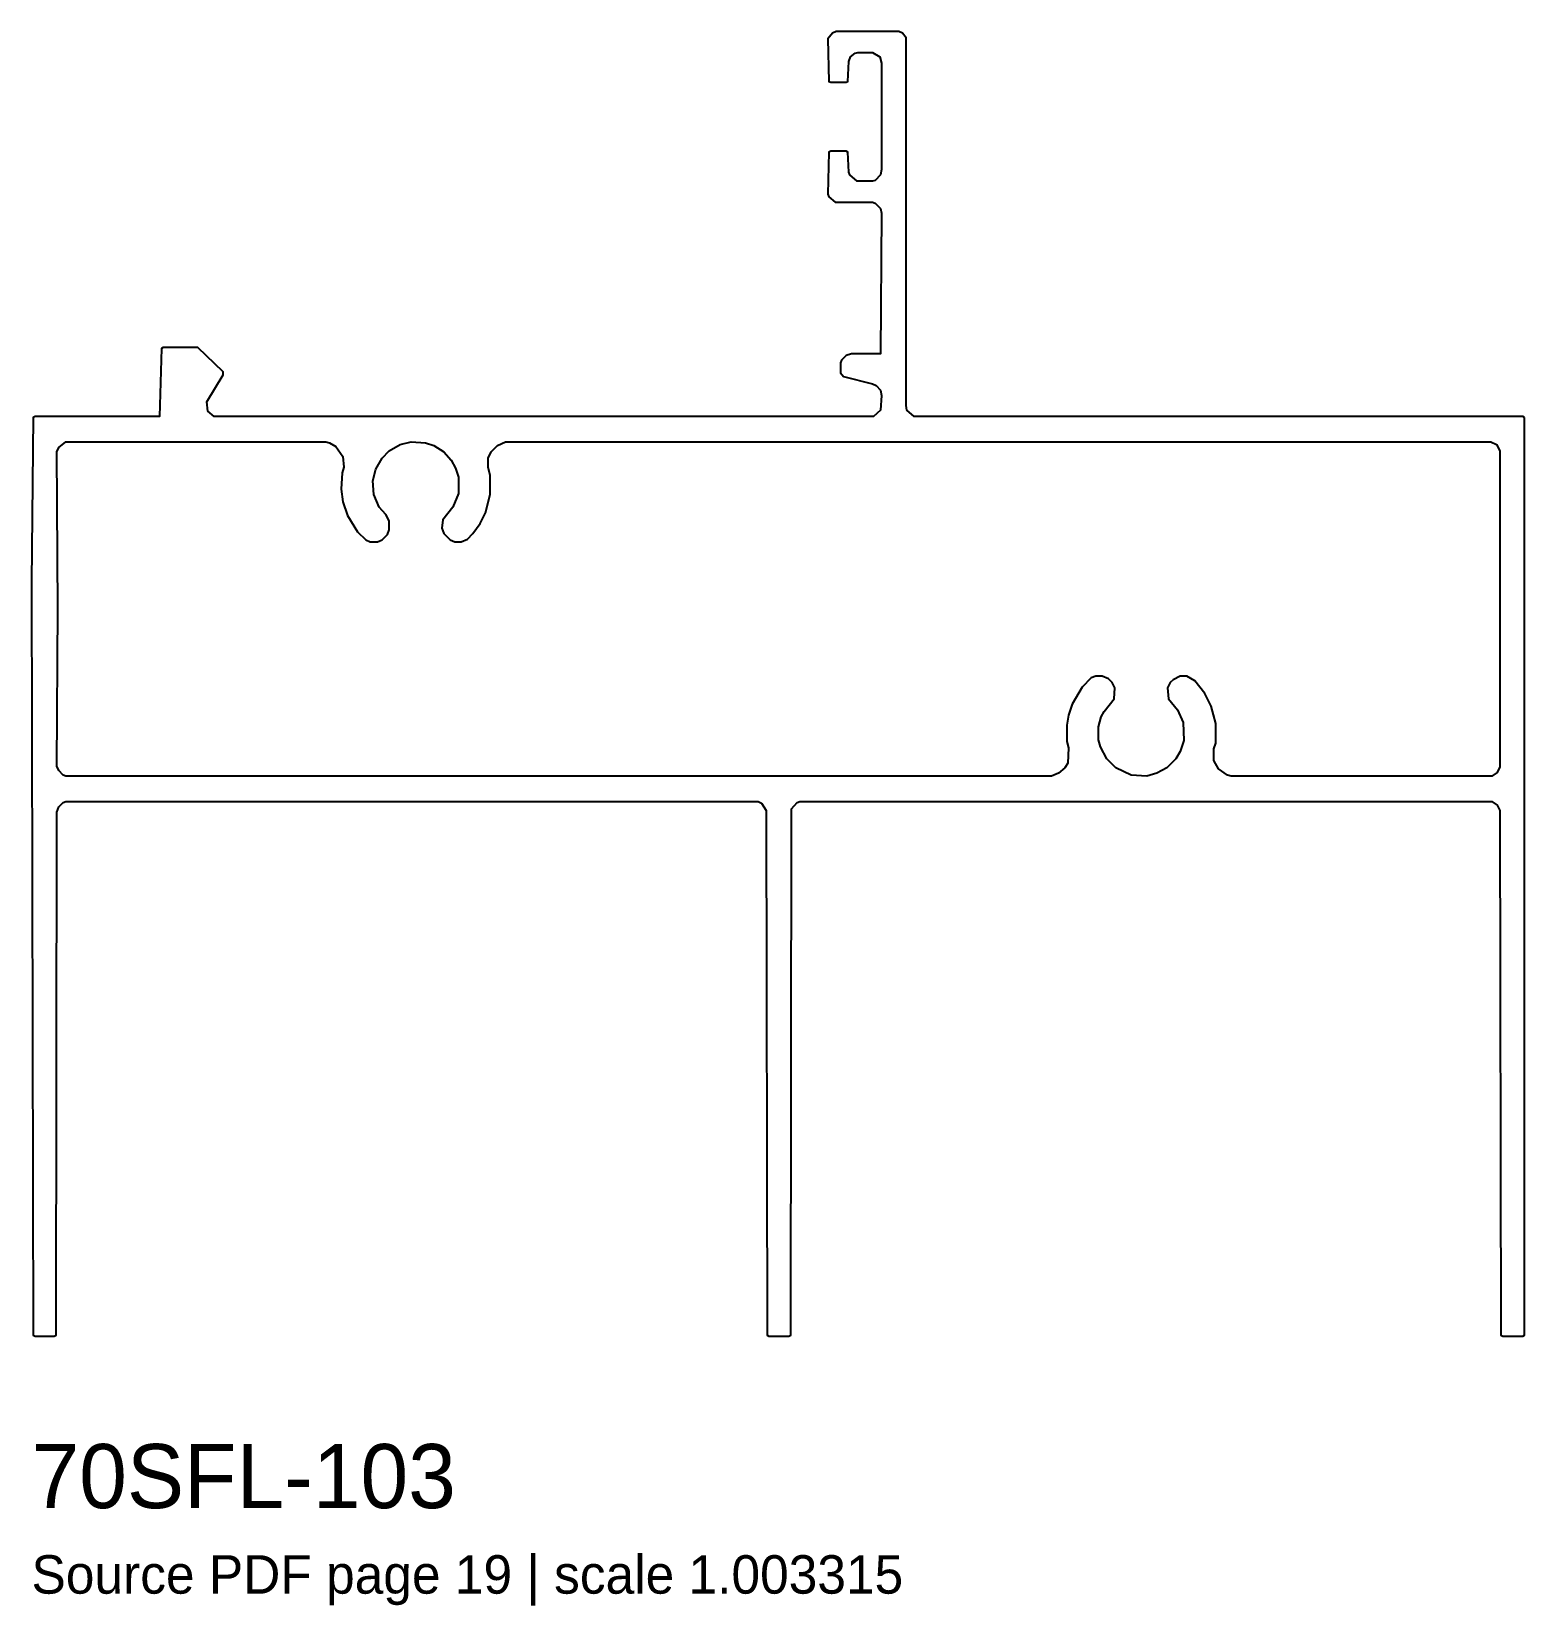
# Model space of a CAD drawing. Header units: millimetres. Extents: x 0 to 69.8, y -12.6 to 61.1.
import ezdxf

# ---------------------------------------------------------------- set-up
doc = ezdxf.new("R2010")
doc.units = ezdxf.units.MM
doc.layers.add('INFO', color=7, linetype='Continuous')
doc.layers.add('PROFILE', color=7, linetype='Continuous')

msp = doc.modelspace()

# ---------------------------------------------------------------- linework, layer by layer
at = {"layer": 'PROFILE'}
for points in [[(69.827, 43.026), (69.742, 43.068), (41.284, 43.068), (40.945, 43.366), (40.902, 43.578), (40.902, 60.78), (40.732, 60.992), (40.562, 61.077), (37.632, 61.077), (37.462, 60.992), (37.249, 60.737), (37.292, 58.741), (37.377, 58.699), (38.099, 58.699), (38.184, 58.741), (38.226, 59.676), (38.311, 59.888), (38.524, 60.058), (38.651, 60.1), (39.331, 60.1), (39.67, 59.888), (39.755, 59.591), (39.755, 54.621), (39.713, 54.366), (39.458, 54.111), (39.331, 54.069), (38.609, 54.069), (38.269, 54.366), (38.226, 54.494), (38.184, 55.428), (38.099, 55.471), (37.377, 55.471), (37.292, 55.428), (37.249, 53.474), (37.292, 53.347), (37.589, 53.092), (39.331, 53.092), (39.458, 53.05), (39.713, 52.795), (39.755, 52.582), (39.713, 45.999), (38.354, 45.999), (38.099, 45.914), (37.887, 45.702), (37.844, 45.574), (37.844, 45.107), (37.971, 44.937), (39.331, 44.597), (39.501, 44.512), (39.713, 44.3), (39.755, 44.045), (39.713, 43.366), (39.373, 43.068), (8.537, 43.068), (8.24, 43.323), (8.197, 43.748), (8.962, 45.022), (8.962, 45.15), (7.773, 46.296), (6.159, 46.296), (6.074, 46.254), (5.989, 43.068), (0.17, 43.068), (0.085, 43.026), (0, 35.338), (0.085, 0.085), (0.17, 0.042), (1.062, 0.042), (1.147, 0.085), (1.189, 24.55), (1.274, 24.805), (1.487, 25.017), (1.614, 25.059), (33.979, 25.059), (34.149, 24.975), (34.361, 24.635), (34.404, 0.085), (34.489, 0.042), (35.423, 0.042), (35.508, 0.085), (35.55, 24.72), (35.805, 25.017), (35.933, 25.059), (68.298, 25.059), (68.553, 24.89), (68.68, 24.635), (68.722, 0.085), (68.807, 0.042), (69.742, 0.042), (69.827, 0.085)], [(1.189, 41.412), (1.274, 41.624), (1.614, 41.879), (13.761, 41.879), (13.931, 41.837), (14.229, 41.667), (14.568, 41.199), (14.611, 40.69), (14.526, 40.435), (14.484, 39.67), (14.568, 39.076), (14.781, 38.439), (15.248, 37.674), (15.63, 37.292), (15.843, 37.207), (16.182, 37.207), (16.395, 37.292), (16.65, 37.547), (16.735, 37.759), (16.735, 38.184), (16.565, 38.481), (16.267, 38.821), (16.013, 39.416), (15.97, 40.053), (16.098, 40.605), (16.395, 41.115), (16.735, 41.454), (17.244, 41.752), (17.754, 41.879), (18.434, 41.837), (18.816, 41.709), (19.283, 41.412), (19.623, 41.03), (19.835, 40.647), (19.963, 40.223), (19.963, 39.458), (19.708, 38.821), (19.241, 38.226), (19.198, 37.844), (19.283, 37.589), (19.58, 37.292), (19.793, 37.207), (20.09, 37.207), (20.387, 37.334), (20.642, 37.589), (20.982, 38.056), (21.237, 38.566), (21.449, 39.416), (21.449, 40.308), (21.364, 40.69), (21.364, 41.115), (21.492, 41.412), (21.789, 41.709), (22.171, 41.879), (68.255, 41.879), (68.51, 41.752), (68.68, 41.454), (68.68, 26.673), (68.553, 26.419), (68.298, 26.249), (56.108, 26.249), (55.938, 26.291), (55.513, 26.589), (55.301, 26.971), (55.301, 27.523), (55.386, 27.778), (55.386, 28.712), (55.173, 29.519), (54.876, 30.114), (54.409, 30.708), (54.027, 30.921), (53.729, 30.921), (53.389, 30.751), (53.262, 30.624), (53.135, 30.369), (53.177, 29.859), (53.602, 29.349), (53.857, 28.755), (53.899, 27.905), (53.729, 27.396), (53.517, 27.056), (53.092, 26.631), (52.625, 26.376), (52.158, 26.249), (51.436, 26.291), (50.714, 26.631), (50.289, 27.056), (49.992, 27.608), (49.907, 27.948), (49.907, 28.542), (50.034, 29.01), (50.161, 29.264), (50.629, 29.859), (50.671, 30.369), (50.544, 30.624), (50.374, 30.793), (50.076, 30.921), (49.779, 30.921), (49.567, 30.836), (49.142, 30.411), (48.675, 29.604), (48.505, 29.094), (48.42, 28.627), (48.42, 27.863), (48.505, 27.565), (48.462, 26.843), (48.335, 26.631), (48.038, 26.376), (47.698, 26.249), (1.614, 26.249), (1.487, 26.291), (1.274, 26.504), (1.189, 26.716), (1.232, 34.064)]]:
    msp.add_lwpolyline(points, close=True, dxfattribs=at)

# ---------------------------------------------------------------- texts
at = {"layer": 'INFO'}
for s, height, p in [('70SFL-103', 3, (0, -8)), ('Source PDF page 19 | scale 1.003315', 1.8, (0, -12))]:
    msp.add_text(s, height=height, dxfattribs=at).set_placement(p)

doc.saveas('drawing.dxf')
